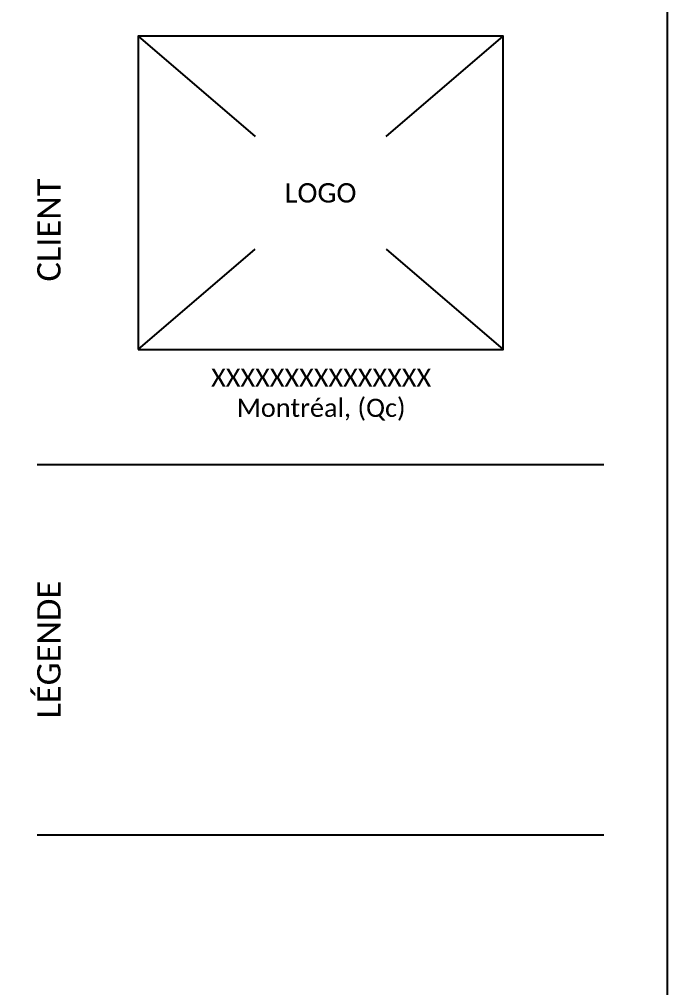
# Paper-space layout 'LEGAL-IMPERIAL' of a CAD drawing. Header units: inches. Extents: x 0 to 19.8, y 0 to 8.5.
# Drawn here: x 12.361 to 14, y 4.233 to 6.679 of the extents above; entities that cross this region are included whole.
import ezdxf
from ezdxf.enums import TextEntityAlignment as Align

# ---------------------------------------------------------------- set-up
doc = ezdxf.new("R2010")
doc.units = ezdxf.units.IN
doc.header["$LTSCALE"] = 25
doc.header["$MEASUREMENT"] = 0
doc.layers.add('CARTOUCHE', color=7, linetype='Continuous')
doc.styles.add('Cartouche', font='calibri.ttf')
doc.styles.get("Standard").update_dxf_attribs({"font": 'stylu.ttf'})

psp = doc.layouts.new('LEGAL-IMPERIAL')

# ---------------------------------------------------------------- linework, layer by layer
at = {"layer": 'CARTOUCHE'}
for p, q in [((12.40659804268927, 5.554703458353636), (13.83912054527713, 5.554703458353636)), ((12.40659804268927, 4.618684993025425), (13.83912054527713, 4.618684993025425))]:
    psp.add_line(p, q, dxfattribs=at)
at = {"layer": 'Defpoints'}
for p, q in [((12.66173685193286, 6.636289928429932), (12.95727438333529, 6.382726088950896)), ((13.28844420463241, 6.382726088950896), (13.5839817360349, 6.636289928429932)), ((12.66173685193286, 5.84502679293881), (12.95727438333529, 6.098590632417846)), ((13.28844420463241, 6.098590632417846), (13.5839817360349, 5.84502679293881))]:
    psp.add_line(p, q, dxfattribs=at)
for points in [[(1.736388810513745e-13, 0), (14, 0), (14, 8.499999999999893), (1.736388810513745e-13, 8.499999999999893)], [(12.66173685193286, 5.84502679293881), (13.5839817360349, 5.84502679293881), (13.5839817360349, 6.636289928429932), (12.66173685193286, 6.636289928429932)]]:
    psp.add_lwpolyline(points, close=True, dxfattribs=at)

# ---------------------------------------------------------------- texts
at = {"layer": 'CARTOUCHE', "style": 'Cartouche'}
for s, p in [('CLIENT', (12.40659804268961, 6.146834345236805)), ('LÉGENDE', (12.40659804268989, 5.086694225689534))]:
    psp.add_text(s, height=0.0590551181102348, rotation=90, dxfattribs=at).set_placement(p, align=Align.TOP_CENTER)
at = {"layer": 'CARTOUCHE', "insert": (13.12419560130786, 5.730843996014386), "char_height": 0.04582487637841089, "width": 1.505412315754036, "attachment_point": 5}
psp.add_mtext('{\\fCalibri|b0|i0|c0|p34;XXXXXXXXXXXXXXX \\PMontréal, (Qc)}', dxfattribs=at)
at = {"layer": 'Defpoints', "style": 'Cartouche'}
psp.add_text('LOGO', height=0.04891393813184746, dxfattribs=at).set_placement((13.12285929398388, 6.240658360684378), align=Align.MIDDLE_CENTER)

doc.saveas('drawing.dxf')
